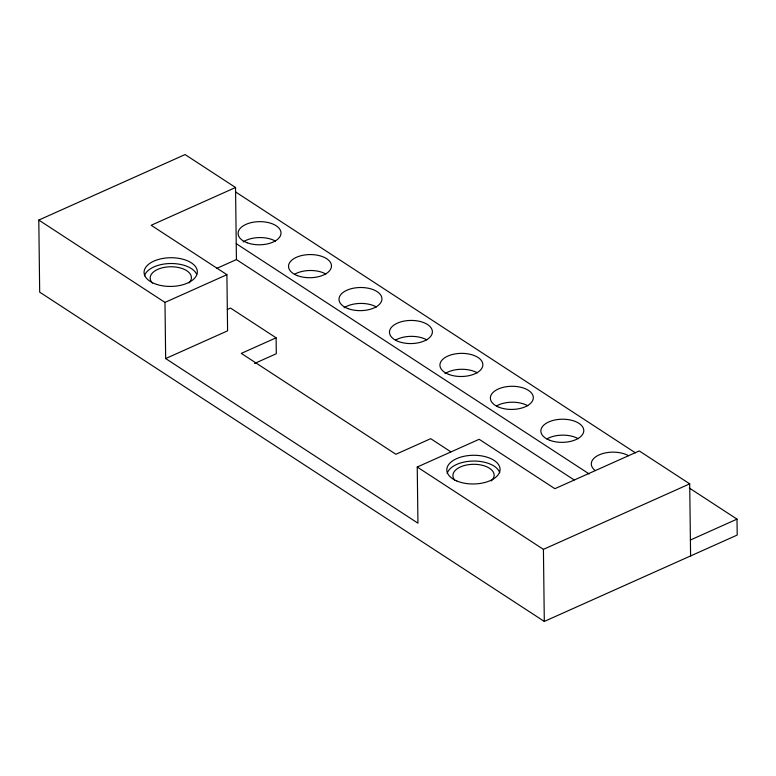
<?xml version="1.0" encoding="UTF-8"?>
<svg xmlns="http://www.w3.org/2000/svg" width="776" height="776" viewBox="0 0 776 776"><rect width="100%" height="100%" fill="white"/><g stroke="black" fill="none" stroke-linecap="round" stroke-linejoin="round"><path stroke-width="1.16" d="M689.282 487.997L737.006 519.134L737.2 535.062L544.306 621.43L39.683 292.145L38.8 220.074L185.086 154.569L235.545 187.501L236.428 259.572L574.192 479.975M235.545 187.501L151.184 225.273L226.902 274.685L227.591 330.838L165.666 358.56L164.978 302.407L38.8 220.074M216.523 268.486L236.428 259.572M164.978 302.407L226.902 274.685M227.29 309.527L230.54 308.072L276.11 337.812L276.305 353.73L254.547 363.469M276.11 337.812L241.297 353.39L395.896 454.27L430.699 438.683L450.759 451.777M165.666 358.56L417.934 523.169L417.245 467.016L479.17 439.294L554.888 488.696L639.249 450.924L689.709 483.855L690.591 555.926M417.245 467.016L543.423 549.36L689.709 483.855M690.398 540.009L737.006 519.134M235.429 191.837L635.476 452.883M236.234 243.654L589.217 473.981M543.423 549.36L544.306 621.43M454.707 480.121A20.613 11.106 -0.7 0 1 474.708 464.31A20.613 11.106 -0.7 0 1 491.208 480.955M152.455 283.114A20.613 11.106 -0.7 0 1 170.875 266.76A20.613 11.106 -0.7 0 1 189.024 282.891M144.472 275.878A26.627 14.346 -0.7 0 1 169.682 263.539A26.627 14.346 -0.7 0 1 196.658 274.267M447.199 473.438A26.627 14.346 -0.7 0 1 473.263 461.06A26.627 14.346 -0.7 0 1 499.744 472.72M546.886 438.906A21.476 11.572 -0.7 0 1 578.236 438.692M496.427 405.974A21.476 11.572 -0.7 0 1 527.777 405.761M445.026 373.625A21.476 11.572 -0.7 0 1 477.308 372.839M395.498 340.121A21.476 11.572 -0.7 0 1 426.849 339.907M344.098 307.771A21.476 11.572 -0.7 0 1 376.389 306.976M294.57 274.258A21.476 11.572 -0.7 0 1 325.92 274.054M243.179 241.908A21.476 11.572 -0.7 0 1 275.461 241.123M595.279 470.576A21.476 11.572 -0.7 0 1 599.208 454.862A21.476 11.572 -0.7 0 1 628.502 455.696M156.839 284.452A26.627 14.346 -0.7 0 0 197.327 272.201A26.627 14.346 -0.7 0 0 157.964 259.591A26.627 14.346 -0.7 0 0 156.839 284.452M456.744 480.945A26.627 14.346 -0.7 0 0 499.754 471.595A26.627 14.346 -0.7 0 0 463.825 456.327A26.627 14.346 -0.7 0 0 456.744 480.945M549.747 440.273A21.476 11.572 -0.7 0 0 583.678 431.776A21.476 11.572 -0.7 0 0 553.521 420.311A21.476 11.572 -0.7 0 0 549.747 440.273M499.278 407.351A21.476 11.572 -0.7 0 0 533.209 398.845A21.476 11.572 -0.7 0 0 503.052 387.379A21.476 11.572 -0.7 0 0 499.278 407.351M448.819 374.42A21.476 11.572 -0.7 0 0 482.75 365.923A21.476 11.572 -0.7 0 0 452.592 354.448A21.476 11.572 -0.7 0 0 448.819 374.42M398.36 341.488A21.476 11.572 -0.7 0 0 432.29 332.991A21.476 11.572 -0.7 0 0 402.133 321.526A21.476 11.572 -0.7 0 0 398.36 341.488M347.9 308.567A21.476 11.572 -0.7 0 0 381.831 300.06A21.476 11.572 -0.7 0 0 351.673 288.594A21.476 11.572 -0.7 0 0 347.9 308.567M297.431 275.635A21.476 11.572 -0.7 0 0 331.362 267.138A21.476 11.572 -0.7 0 0 301.204 255.663A21.476 11.572 -0.7 0 0 297.431 275.635M246.972 242.704A21.476 11.572 -0.7 0 0 280.902 234.206A21.476 11.572 -0.7 0 0 250.745 222.741A21.476 11.572 -0.7 0 0 246.972 242.704"/></g></svg>
